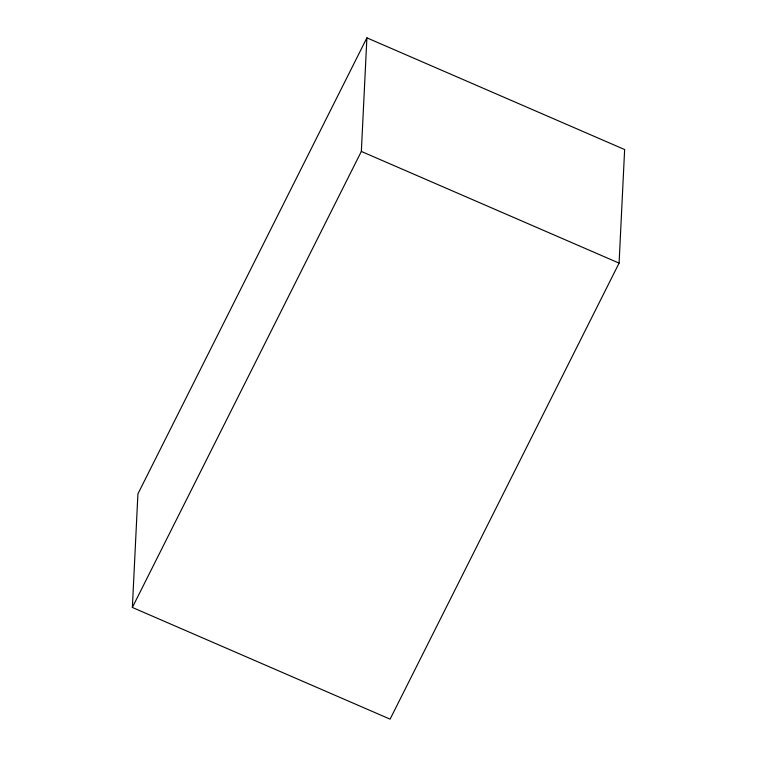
<?xml version="1.0" encoding="UTF-8"?>
<svg xmlns="http://www.w3.org/2000/svg" width="757" height="757" viewBox="0 0 757 757"><rect width="100%" height="100%" fill="white"/><g stroke="black" fill="none" stroke-linecap="round" stroke-linejoin="round"><path stroke-width="1.14" d="M132.361 607.455L137.916 493.876L366.899 37.85L624.639 149.545L619.084 263.124L390.101 719.15L132.361 607.455L361.344 151.438L366.899 37.85M361.344 151.438L619.084 263.124"/></g></svg>
